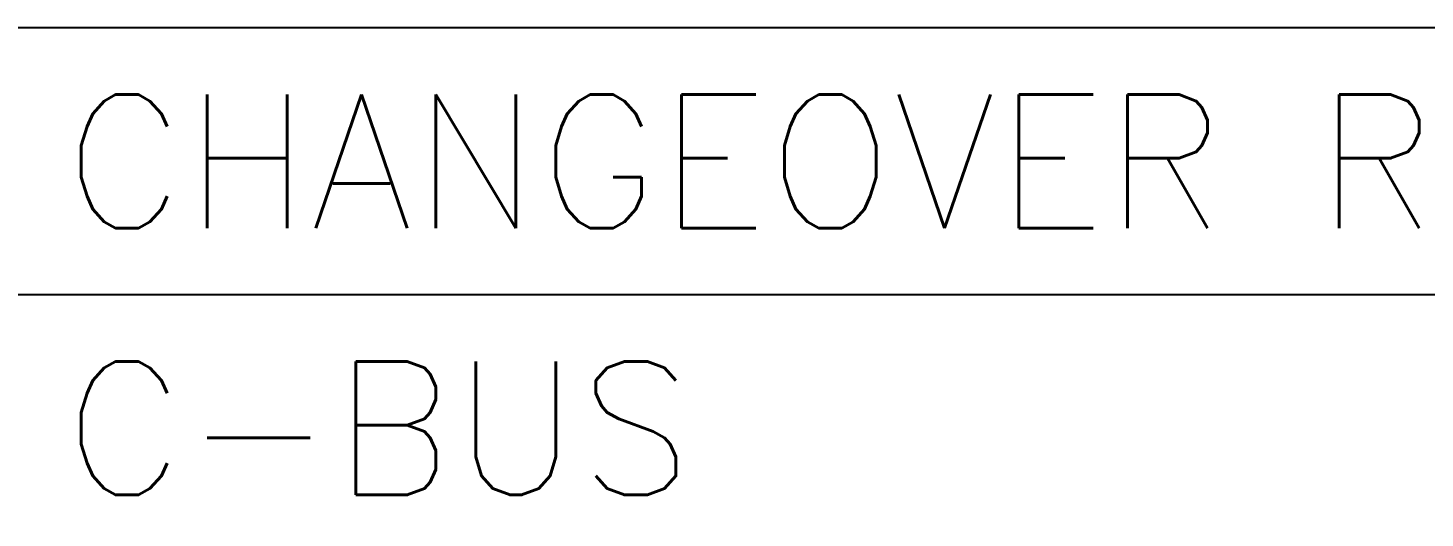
# Paper-space layout 'ARCH-D(24x36)' of a CAD drawing. Header units: inches. Extents: x 0.1 to 35.7, y 0.1 to 23.7.
# Drawn here: x 30.891 to 32.2, y 1.116 to 1.575 of the extents above; entities that cross this region are included whole.
import ezdxf
from ezdxf.enums import TextEntityAlignment as Align

# ---------------------------------------------------------------- set-up
doc = ezdxf.new("R2010")
doc.units = ezdxf.units.IN
doc.header["$MEASUREMENT"] = 0
doc.layers.add('SHEET-TITLE', color=7, linetype='Continuous')
doc.styles.add('1-8', font='romans.shx', dxfattribs={"height": 0.125})

# ---------------------------------------------------------------- blocks, each defined once
blk = doc.blocks.new('TITLE-BLOCK-DEVSPEC')
blk.add_line((20.5, 1.25), (13, 1.25))
blk.add_lwpolyline([(13, 0), (20.5, 0), (20.5, 1.5), (13, 1.5)], close=True)
blk = doc.blocks.new('TITLE-BLOCK-DEVSPEC-ATTR')
at = {"style": '1-8'}
for tag, p in [('CHECKED', (2, 1.375)), ('DRAWNBY', (7, 1.375)), ('EQUIPMENT', (15.75, 1.375)), ('CHECKDATE', (2, 1.125)), ('ENGR', (7, 1.125)), ('EQUIPTYPE', (15.75, 1.125)), ('PLANT', (2, 0.875)), ('DATE', (7, 0.875)), ('DWGTYPE', (15.75, 0.875)), ('DWGNO', (14, 0.125))]:
    blk.add_attdef(tag, text='', height=0.125, dxfattribs=at).set_placement(p, align=Align.MIDDLE_LEFT)
for tag, p in [('PG', (18.0625, 0.125)), ('OF', (19.0625, 0.125)), ('REV', (20.1875, 0.125))]:
    blk.add_attdef(tag, text='', height=0.125, dxfattribs=at).set_placement(p, align=Align.MIDDLE_CENTER)

psp = doc.layouts.new('ARCH-D(24x36)')

# ---------------------------------------------------------------- block references
at = {"layer": 'SHEET-TITLE'}
psp.add_blockref('TITLE-BLOCK-DEVSPEC', (15.175, 0.075), dxfattribs=at)
ref = psp.add_blockref('TITLE-BLOCK-DEVSPEC-ATTR', (15.175, 0.075), dxfattribs=at)
ref.add_attrib('EQUIPMENT', 'CHANGEOVER RELAY', dxfattribs={"layer": '0', "height": 0.125, "style": '1-8'}).set_placement((30.925, 1.45), align=Align.MIDDLE_LEFT)
ref.add_attrib('EQUIPTYPE', 'C-BUS', dxfattribs={"layer": '0', "height": 0.125, "style": '1-8'}).set_placement((30.925, 1.2), align=Align.MIDDLE_LEFT)

doc.saveas('drawing.dxf')
